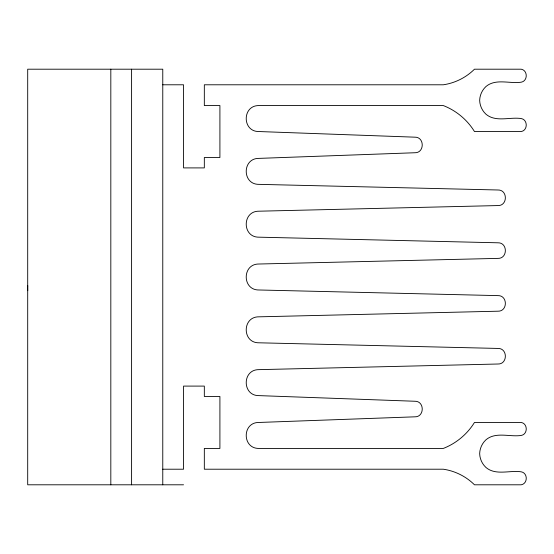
<?xml version="1.0" encoding="UTF-8"?>
<svg xmlns="http://www.w3.org/2000/svg" width="554" height="554" viewBox="0 0 554 554"><rect width="100%" height="100%" fill="white"/><g stroke="black" fill="none" stroke-linecap="round" stroke-linejoin="round"><path stroke-width="0.83" d="M162.772 84.79L183.547 84.79L183.547 167.904L204.329 167.904L204.329 157.516L219.91 157.516L219.91 105.565L204.329 105.565L204.329 84.79L443.297 84.79C455 83.093 466.087 77.546 474.466 69.202L521.224 69.202C527.914 70.365 527.914 81.022 521.224 82.193C509.715 83.945 495.747 78.197 485.927 86.562C482.077 90.15 479.826 95.115 479.66 100.371C479.826 105.627 482.077 110.592 485.927 114.179C495.747 122.545 509.715 116.797 521.224 118.556C527.914 119.712 527.914 130.377 521.224 131.54L474.466 131.54C467.264 119.796 456.15 110.537 443.297 105.565L258.877 105.565C242.015 105.392 242.015 131.713 258.877 131.54L414.724 137.17C424.731 136.79 424.731 153.133 414.724 152.752L258.877 158.382C242.015 158.209 242.015 184.53 258.877 184.357L497.845 189.987C507.852 189.607 507.852 205.949 497.845 205.569L258.877 211.199C242.015 211.026 242.015 237.347 258.877 237.174L497.845 242.797C507.852 242.423 507.852 258.766 497.845 258.386L258.877 264.016C242.015 263.843 242.015 290.158 258.877 289.984L497.845 295.614C507.852 295.234 507.852 311.577 497.845 311.203L258.877 316.826C242.015 316.653 242.015 342.974 258.877 342.801L497.845 348.431C507.852 348.05 507.852 364.394 497.845 364.013L258.877 369.643C242.015 369.47 242.015 395.791 258.877 395.618L414.724 401.248C424.731 400.867 424.731 417.21 414.724 416.83L258.877 422.46C242.015 422.286 242.015 448.608 258.877 448.435L443.297 448.435C456.136 443.442 467.244 434.191 474.466 422.46L521.224 422.46C527.914 423.63 527.934 434.281 521.224 435.444C509.708 437.189 495.747 431.448 485.927 439.821C482.077 443.408 479.826 448.373 479.66 453.629C479.826 458.885 482.077 463.85 485.927 467.438C495.74 475.817 509.708 470.069 521.217 471.814C527.948 472.971 527.927 483.621 521.224 484.798L474.466 484.798C466.087 476.454 455 470.907 443.297 469.21L204.329 469.21L204.329 448.435L219.91 448.435L219.91 396.484L204.329 396.484L204.329 386.096L183.547 386.096L183.547 469.21L162.772 469.21M183.547 484.798L27.7 484.798L27.7 69.202L162.772 69.202L162.772 484.798M131.596 69.202L131.596 484.798M110.821 69.202L110.821 484.798M27.762 290.677A51.951 51.951 0 0 1 27.762 285.608"/></g></svg>
